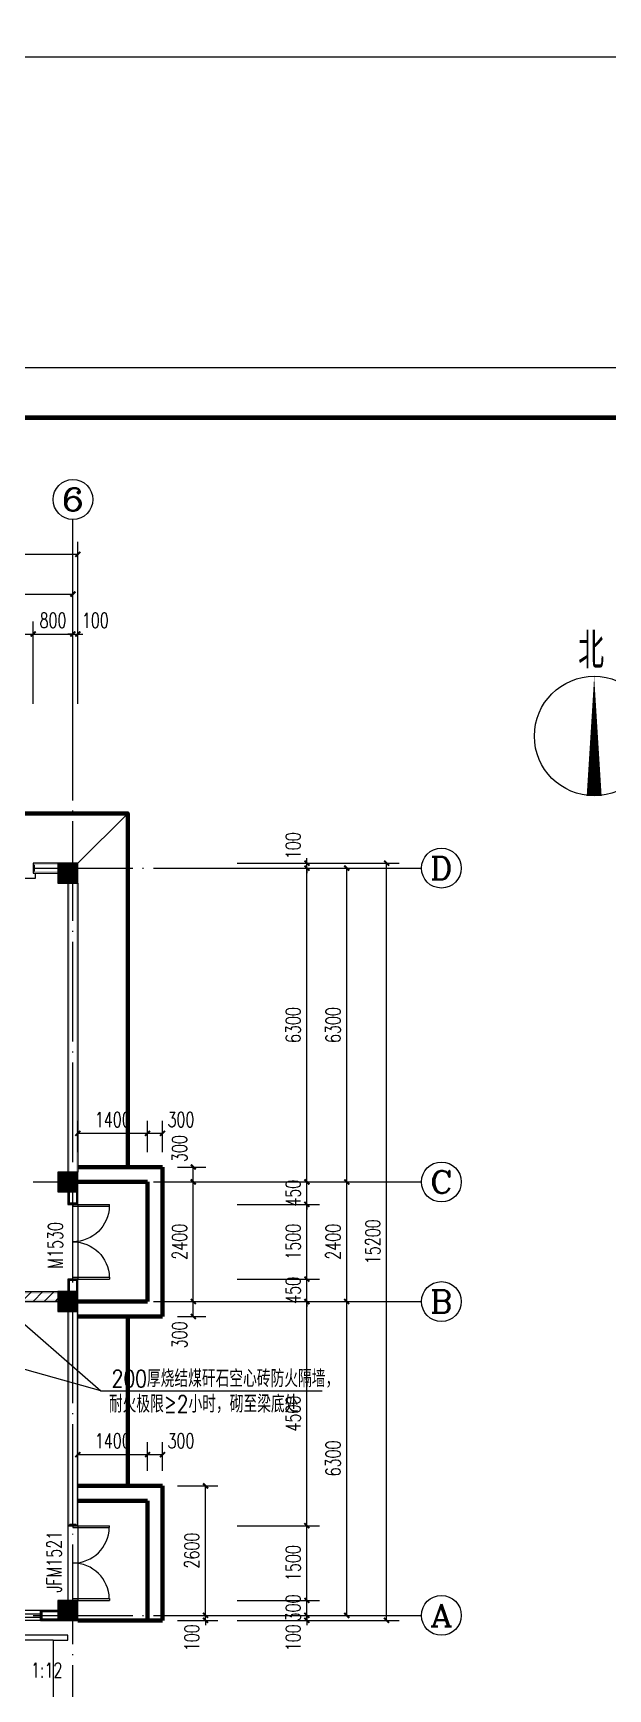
# Model space of a CAD drawing. Extents: x 5904849 to 6011887, y -826029 to -177002.
# Drawn here: x 5944614 to 5956159, y -389856 to -356618 of the extents above; entities that cross this region are included whole.
import ezdxf
from ezdxf.enums import TextEntityAlignment as Align

# ---------------------------------------------------------------- set-up
doc = ezdxf.new("R2010")
doc.units = 0
doc.header["$LTSCALE"] = 1000
doc.header["$MEASUREMENT"] = 0
doc.linetypes.add('DOTE', pattern=[2.42, 2, -0.2, 0.02, -0.2])
doc.layers.get('0').update_dxf_attribs({"linetype": 'CONTINUOUS'})
doc.layers.get('Defpoints').update_dxf_attribs({"linetype": 'CONTINUOUS'})
for name, color, linetype in [('3T_GLASS', 5, 'CONTINUOUS'), ('AXIS', 3, 'CONTINUOUS'), ('AXIS_TEXT', 7, 'CONTINUOUS'), ('COLUMN', 9, 'CONTINUOUS'), ('DIM_SYMB', 3, 'CONTINUOUS'), ('DOTE', 252, 'CONTINUOUS'), ('PUB_DIM', 3, 'CONTINUOUS'), ('PUB_HATCH', 8, 'CONTINUOUS'), ('PUB_TEXT', 7, 'CONTINUOUS'), ('PUB_TITLE', 4, 'CONTINUOUS'), ('PUB_WALL', 9, 'CONTINUOUS'), ('STAIR', 5, 'CONTINUOUS'), ('WALL', 2, 'CONTINUOUS'), ('WINDOW', 4, 'CONTINUOUS'), ('WINDOW_TEXT', 7, 'CONTINUOUS')]:
    doc.layers.add(name, color=color, linetype=linetype)
doc.styles.add('_HZTXT', font='txt.shx', dxfattribs={"width": 0.8, "bigfont": 'HZTXT.shx'})
doc.styles.add('_TCH_AXIS', font='COMPLEX', dxfattribs={"bigfont": 'GBCBIG'})
doc.styles.add('_TCH_DIM', font='SIMPLEX', dxfattribs={"bigfont": 'GBCBIG'})
doc.styles.add('_TCH_DIM_T3', font='SIMPLEX', dxfattribs={"width": 0.705882, "bigfont": 'GBCBIG'})
doc.styles.add('_TCH_WINDOW', font='SIMPLEX', dxfattribs={"height": 3.5, "bigfont": 'GBCBIG'})
doc.styles.add('COMPLEX', font='COMPLEX')
doc.dimstyles.new('_TCH_ARCH&&100', dxfattribs={"dimtxt": 297.5, "dimasz": 100, "dimexe": 250, "dimexo": 300, "dimgap": 126.25, "dimtad": 1, "dimdec": 0, "dimzin": 0, "dimdsep": 46, "dimtxsty": '_TCH_DIM_T3', "dimblk": 'ARCHTICK', "dimcen": 0.09, "dimclrt": 7, "dimazin": 2, "dimtfac": 1, "dimtdec": 0, "dimtix": 1, "dimtmove": 2, "dimatfit": 3, "dimfxl": 0, "dimtolj": 1, "dimtzin": 0, "dimarcsym": 0})

# ---------------------------------------------------------------- blocks, each defined once
blk = doc.blocks.new('_ArchTick')
at = {"color": 0, "linetype": 'ByBlock', "const_width": 0.4}
blk.add_lwpolyline([(-0.5, -0.5), (0.5, 0.5)], dxfattribs=at)
blk = doc.blocks.new('*D1204')
at = {"layer": 'Defpoints', "color": 0}
for p in [(5947214, -385780), (5948078, -385780), (5947214, -388380)]:
    blk.add_point(p, dxfattribs=at)
at = {"layer": 'PUB_DIM', "color": 0, "lineweight": -2}
for p, q in [((5947514, -385780), (5948328, -385780)), ((5948078, -388380), (5948078, -385780)), ((5947514, -388380), (5948328, -388380))]:
    blk.add_line(p, q, dxfattribs=at)
at = {"layer": 'PUB_DIM', "color": 0, "lineweight": -2, "xscale": 100, "yscale": 100, "zscale": 100}
for p, rotation in [((5948078, -385780), 90), ((5948078, -388380), 270)]:
    blk.add_blockref('_ArchTick', p, dxfattribs=dict(at, rotation=rotation))
at = {"layer": 'PUB_DIM', "color": 7, "insert": (5947803, -387080), "char_height": 297.5, "attachment_point": 5, "rotation": 90, "style": '_TCH_DIM_T3'}
blk.add_mtext('\\A1;2600', dxfattribs=at)
blk = doc.blocks.new('*D1205')
at = {"layer": 'Defpoints', "color": 0}
for p in [(5947214, -388380), (5947214, -388480), (5948078, -388380)]:
    blk.add_point(p, dxfattribs=at)
at = {"layer": 'PUB_DIM', "color": 0, "lineweight": -2}
for p, q in [((5947514, -388380), (5948328, -388380)), ((5947514, -388480), (5948328, -388480)), ((5948078, -388380), (5948078, -388280)), ((5948078, -388480), (5948078, -388380)), ((5948078, -388480), (5948078, -388580))]:
    blk.add_line(p, q, dxfattribs=at)
at = {"layer": 'PUB_DIM', "color": 0, "lineweight": -2, "xscale": 100, "yscale": 100, "zscale": 100}
for p, rotation in [((5948078, -388380), 270), ((5948078, -388480), 90)]:
    blk.add_blockref('_ArchTick', p, dxfattribs=dict(at, rotation=rotation))
at = {"layer": 'PUB_DIM', "color": 7, "insert": (5947803, -388830), "char_height": 297.5, "attachment_point": 5, "rotation": 90, "style": '_TCH_DIM_T3'}
blk.add_mtext('\\A1;100', dxfattribs=at)
blk = doc.blocks.new('*D1206')
at = {"layer": 'Defpoints', "color": 0}
for p in [(5946914, -385153), (5945514, -385780), (5946914, -385780)]:
    blk.add_point(p, dxfattribs=at)
at = {"layer": 'PUB_DIM', "color": 0, "lineweight": -2}
for p, q in [((5945514, -385480), (5945514, -384903)), ((5945514, -385153), (5946914, -385153)), ((5946914, -385480), (5946914, -384903))]:
    blk.add_line(p, q, dxfattribs=at)
at = {"layer": 'PUB_DIM', "color": 0, "lineweight": -2, "xscale": 100, "yscale": 100, "zscale": 100, "rotation": 180}
blk.add_blockref('_ArchTick', (5945514, -385153), dxfattribs=at)
at = {"layer": 'PUB_DIM', "color": 0, "lineweight": -2, "xscale": 100, "yscale": 100, "zscale": 100}
blk.add_blockref('_ArchTick', (5946914, -385153), dxfattribs=at)
at = {"layer": 'PUB_DIM', "color": 7, "insert": (5946214, -384878), "char_height": 297.5, "attachment_point": 5, "style": '_TCH_DIM_T3'}
blk.add_mtext('\\A1;1400', dxfattribs=at)
blk = doc.blocks.new('*D1207')
at = {"layer": 'Defpoints', "color": 0}
for p in [(5947214, -385153), (5946914, -385780), (5947214, -385780)]:
    blk.add_point(p, dxfattribs=at)
at = {"layer": 'PUB_DIM', "color": 0, "lineweight": -2}
for p, q in [((5946914, -385480), (5946914, -384903)), ((5946914, -385153), (5947214, -385153)), ((5947214, -385480), (5947214, -384903))]:
    blk.add_line(p, q, dxfattribs=at)
at = {"layer": 'PUB_DIM', "color": 0, "lineweight": -2, "xscale": 100, "yscale": 100, "zscale": 100, "rotation": 180}
blk.add_blockref('_ArchTick', (5946914, -385153), dxfattribs=at)
at = {"layer": 'PUB_DIM', "color": 0, "lineweight": -2, "xscale": 100, "yscale": 100, "zscale": 100}
blk.add_blockref('_ArchTick', (5947214, -385153), dxfattribs=at)
at = {"layer": 'PUB_DIM', "color": 7, "insert": (5947584, -384878), "char_height": 297.5, "attachment_point": 5, "style": '_TCH_DIM_T3'}
blk.add_mtext('\\A1;300', dxfattribs=at)
blk = doc.blocks.new('*D1208')
at = {"layer": 'Defpoints', "color": 0}
for p in [(5947214, -382080), (5947832, -382080), (5947214, -382380)]:
    blk.add_point(p, dxfattribs=at)
at = {"layer": 'PUB_DIM', "color": 0, "lineweight": -2}
for p, q in [((5947514, -382080), (5948082, -382080)), ((5947832, -382380), (5947832, -382080)), ((5947514, -382380), (5948082, -382380))]:
    blk.add_line(p, q, dxfattribs=at)
at = {"layer": 'PUB_DIM', "color": 0, "lineweight": -2, "xscale": 100, "yscale": 100, "zscale": 100}
for p, rotation in [((5947832, -382080), 90), ((5947832, -382380), 270)]:
    blk.add_blockref('_ArchTick', p, dxfattribs=dict(at, rotation=rotation))
at = {"layer": 'PUB_DIM', "color": 7, "insert": (5947557, -382750), "char_height": 297.5, "attachment_point": 5, "rotation": 90, "style": '_TCH_DIM_T3'}
blk.add_mtext('\\A1;300', dxfattribs=at)
blk = doc.blocks.new('*D1209')
at = {"layer": 'Defpoints', "color": 0}
for p in [(5947214, -379680), (5947832, -379680), (5947214, -382080)]:
    blk.add_point(p, dxfattribs=at)
at = {"layer": 'PUB_DIM', "color": 0, "lineweight": -2}
for p, q in [((5947514, -379680), (5948082, -379680)), ((5947832, -382080), (5947832, -379680)), ((5947514, -382080), (5948082, -382080))]:
    blk.add_line(p, q, dxfattribs=at)
at = {"layer": 'PUB_DIM', "color": 0, "lineweight": -2, "xscale": 100, "yscale": 100, "zscale": 100}
for p, rotation in [((5947832, -379680), 90), ((5947832, -382080), 270)]:
    blk.add_blockref('_ArchTick', p, dxfattribs=dict(at, rotation=rotation))
at = {"layer": 'PUB_DIM', "color": 7, "insert": (5947557, -380880), "char_height": 297.5, "attachment_point": 5, "rotation": 90, "style": '_TCH_DIM_T3'}
blk.add_mtext('\\A1;2400', dxfattribs=at)
blk = doc.blocks.new('*D1210')
at = {"layer": 'Defpoints', "color": 0}
for p in [(5947214, -379380), (5947832, -379380), (5947214, -379680)]:
    blk.add_point(p, dxfattribs=at)
at = {"layer": 'PUB_DIM', "color": 0, "lineweight": -2}
for p, q in [((5947514, -379380), (5948082, -379380)), ((5947832, -379680), (5947832, -379380)), ((5947514, -379680), (5948082, -379680))]:
    blk.add_line(p, q, dxfattribs=at)
at = {"layer": 'PUB_DIM', "color": 0, "lineweight": -2, "xscale": 100, "yscale": 100, "zscale": 100}
for p, rotation in [((5947832, -379380), 90), ((5947832, -379680), 270)]:
    blk.add_blockref('_ArchTick', p, dxfattribs=dict(at, rotation=rotation))
at = {"layer": 'PUB_DIM', "color": 7, "insert": (5947557, -379010), "char_height": 297.5, "attachment_point": 5, "rotation": 90, "style": '_TCH_DIM_T3'}
blk.add_mtext('\\A1;300', dxfattribs=at)
blk = doc.blocks.new('*D1211')
at = {"layer": 'Defpoints', "color": 0}
for p in [(5946914, -378703), (5945514, -379380), (5946914, -379380)]:
    blk.add_point(p, dxfattribs=at)
at = {"layer": 'PUB_DIM', "color": 0, "lineweight": -2}
for p, q in [((5945514, -379080), (5945514, -378453)), ((5946914, -379080), (5946914, -378453)), ((5945514, -378703), (5946914, -378703))]:
    blk.add_line(p, q, dxfattribs=at)
at = {"layer": 'PUB_DIM', "color": 0, "lineweight": -2, "xscale": 100, "yscale": 100, "zscale": 100, "rotation": 180}
blk.add_blockref('_ArchTick', (5945514, -378703), dxfattribs=at)
at = {"layer": 'PUB_DIM', "color": 0, "lineweight": -2, "xscale": 100, "yscale": 100, "zscale": 100}
blk.add_blockref('_ArchTick', (5946914, -378703), dxfattribs=at)
at = {"layer": 'PUB_DIM', "color": 7, "insert": (5946214, -378428), "char_height": 297.5, "attachment_point": 5, "style": '_TCH_DIM_T3'}
blk.add_mtext('\\A1;1400', dxfattribs=at)
blk = doc.blocks.new('*D1212')
at = {"layer": 'Defpoints', "color": 0}
for p in [(5947214, -378703), (5946914, -379380), (5947214, -379380)]:
    blk.add_point(p, dxfattribs=at)
at = {"layer": 'PUB_DIM', "color": 0, "lineweight": -2}
for p, q in [((5946914, -379080), (5946914, -378453)), ((5947214, -379080), (5947214, -378453)), ((5946914, -378703), (5947214, -378703))]:
    blk.add_line(p, q, dxfattribs=at)
at = {"layer": 'PUB_DIM', "color": 0, "lineweight": -2, "xscale": 100, "yscale": 100, "zscale": 100, "rotation": 180}
blk.add_blockref('_ArchTick', (5946914, -378703), dxfattribs=at)
at = {"layer": 'PUB_DIM', "color": 0, "lineweight": -2, "xscale": 100, "yscale": 100, "zscale": 100}
blk.add_blockref('_ArchTick', (5947214, -378703), dxfattribs=at)
at = {"layer": 'PUB_DIM', "color": 7, "insert": (5947584, -378428), "char_height": 297.5, "attachment_point": 5, "style": '_TCH_DIM_T3'}
blk.add_mtext('\\A1;300', dxfattribs=at)
blk = doc.blocks.new('*D1213')
at = {"layer": 'Defpoints', "color": 0}
for p in [(5948414, -373280), (5948414, -373380), (5950114, -373280)]:
    blk.add_point(p, dxfattribs=at)
at = {"layer": 'PUB_DIM', "color": 0, "lineweight": -2}
for p, q in [((5950114, -373280), (5950114, -373180)), ((5948714, -373280), (5950364, -373280)), ((5948714, -373380), (5950364, -373380)), ((5950114, -373380), (5950114, -373280)), ((5950114, -373380), (5950114, -373480))]:
    blk.add_line(p, q, dxfattribs=at)
at = {"layer": 'PUB_DIM', "color": 0, "lineweight": -2, "xscale": 100, "yscale": 100, "zscale": 100}
for p, rotation in [((5950114, -373280), 270), ((5950114, -373380), 90)]:
    blk.add_blockref('_ArchTick', p, dxfattribs=dict(at, rotation=rotation))
at = {"layer": 'PUB_DIM', "color": 7, "insert": (5949839, -372930), "char_height": 297.5, "attachment_point": 5, "rotation": 90, "style": '_TCH_DIM_T3'}
blk.add_mtext('\\A1;100', dxfattribs=at)
blk = doc.blocks.new('*D1214')
at = {"layer": 'Defpoints', "color": 0}
for p in [(5948414, -373380), (5950114, -373380), (5948414, -379680)]:
    blk.add_point(p, dxfattribs=at)
at = {"layer": 'PUB_DIM', "color": 0, "lineweight": -2}
for p, q in [((5948714, -373380), (5950364, -373380)), ((5950114, -379680), (5950114, -373380)), ((5948714, -379680), (5950364, -379680))]:
    blk.add_line(p, q, dxfattribs=at)
at = {"layer": 'PUB_DIM', "color": 0, "lineweight": -2, "xscale": 100, "yscale": 100, "zscale": 100}
for p, rotation in [((5950114, -373380), 90), ((5950114, -379680), 270)]:
    blk.add_blockref('_ArchTick', p, dxfattribs=dict(at, rotation=rotation))
at = {"layer": 'PUB_DIM', "color": 7, "insert": (5949839, -376530), "char_height": 297.5, "attachment_point": 5, "rotation": 90, "style": '_TCH_DIM_T3'}
blk.add_mtext('\\A1;6300', dxfattribs=at)
blk = doc.blocks.new('*D1215')
at = {"layer": 'Defpoints', "color": 0}
for p in [(5948414, -379680), (5950114, -379680), (5948414, -380130)]:
    blk.add_point(p, dxfattribs=at)
at = {"layer": 'PUB_DIM', "color": 0, "lineweight": -2}
for p, q in [((5950114, -379680), (5950114, -379580)), ((5948714, -379680), (5950364, -379680)), ((5950114, -380130), (5950114, -379680)), ((5948714, -380130), (5950364, -380130)), ((5950114, -380130), (5950114, -380230))]:
    blk.add_line(p, q, dxfattribs=at)
at = {"layer": 'PUB_DIM', "color": 0, "lineweight": -2, "xscale": 100, "yscale": 100, "zscale": 100}
for p, rotation in [((5950114, -379680), 270), ((5950114, -380130), 90)]:
    blk.add_blockref('_ArchTick', p, dxfattribs=dict(at, rotation=rotation))
at = {"layer": 'PUB_DIM', "color": 7, "insert": (5949839, -379905), "char_height": 297.5, "attachment_point": 5, "rotation": 90, "style": '_TCH_DIM_T3'}
blk.add_mtext('\\A1;450', dxfattribs=at)
blk = doc.blocks.new('*D1216')
at = {"layer": 'Defpoints', "color": 0}
for p in [(5948414, -380130), (5950114, -380130), (5948414, -381630)]:
    blk.add_point(p, dxfattribs=at)
at = {"layer": 'PUB_DIM', "color": 0, "lineweight": -2}
for p, q in [((5948714, -380130), (5950364, -380130)), ((5950114, -381630), (5950114, -380130)), ((5948714, -381630), (5950364, -381630))]:
    blk.add_line(p, q, dxfattribs=at)
at = {"layer": 'PUB_DIM', "color": 0, "lineweight": -2, "xscale": 100, "yscale": 100, "zscale": 100}
for p, rotation in [((5950114, -380130), 90), ((5950114, -381630), 270)]:
    blk.add_blockref('_ArchTick', p, dxfattribs=dict(at, rotation=rotation))
at = {"layer": 'PUB_DIM', "color": 7, "insert": (5949839, -380880), "char_height": 297.5, "attachment_point": 5, "rotation": 90, "style": '_TCH_DIM_T3'}
blk.add_mtext('\\A1;1500', dxfattribs=at)
blk = doc.blocks.new('*D1217')
at = {"layer": 'Defpoints', "color": 0}
for p in [(5948414, -381630), (5950114, -381630), (5948414, -382080)]:
    blk.add_point(p, dxfattribs=at)
at = {"layer": 'PUB_DIM', "color": 0, "lineweight": -2}
for p, q in [((5950114, -381630), (5950114, -381530)), ((5948714, -381630), (5950364, -381630)), ((5950114, -382080), (5950114, -381630)), ((5948714, -382080), (5950364, -382080)), ((5950114, -382080), (5950114, -382180))]:
    blk.add_line(p, q, dxfattribs=at)
at = {"layer": 'PUB_DIM', "color": 0, "lineweight": -2, "xscale": 100, "yscale": 100, "zscale": 100}
for p, rotation in [((5950114, -381630), 270), ((5950114, -382080), 90)]:
    blk.add_blockref('_ArchTick', p, dxfattribs=dict(at, rotation=rotation))
at = {"layer": 'PUB_DIM', "color": 7, "insert": (5949839, -381855), "char_height": 297.5, "attachment_point": 5, "rotation": 90, "style": '_TCH_DIM_T3'}
blk.add_mtext('\\A1;450', dxfattribs=at)
blk = doc.blocks.new('*D1218')
at = {"layer": 'Defpoints', "color": 0}
for p in [(5948414, -382080), (5950114, -382080), (5948414, -386580)]:
    blk.add_point(p, dxfattribs=at)
at = {"layer": 'PUB_DIM', "color": 0, "lineweight": -2}
for p, q in [((5948714, -382080), (5950364, -382080)), ((5950114, -386580), (5950114, -382080)), ((5948714, -386580), (5950364, -386580))]:
    blk.add_line(p, q, dxfattribs=at)
at = {"layer": 'PUB_DIM', "color": 0, "lineweight": -2, "xscale": 100, "yscale": 100, "zscale": 100}
for p, rotation in [((5950114, -382080), 90), ((5950114, -386580), 270)]:
    blk.add_blockref('_ArchTick', p, dxfattribs=dict(at, rotation=rotation))
at = {"layer": 'PUB_DIM', "color": 7, "insert": (5949839, -384330), "char_height": 297.5, "attachment_point": 5, "rotation": 90, "style": '_TCH_DIM_T3'}
blk.add_mtext('\\A1;4500', dxfattribs=at)
blk = doc.blocks.new('*D1219')
at = {"layer": 'Defpoints', "color": 0}
for p in [(5948414, -386580), (5950114, -386580), (5948414, -388080)]:
    blk.add_point(p, dxfattribs=at)
at = {"layer": 'PUB_DIM', "color": 0, "lineweight": -2}
for p, q in [((5948714, -386580), (5950364, -386580)), ((5950114, -388080), (5950114, -386580)), ((5948714, -388080), (5950364, -388080))]:
    blk.add_line(p, q, dxfattribs=at)
at = {"layer": 'PUB_DIM', "color": 0, "lineweight": -2, "xscale": 100, "yscale": 100, "zscale": 100}
for p, rotation in [((5950114, -386580), 90), ((5950114, -388080), 270)]:
    blk.add_blockref('_ArchTick', p, dxfattribs=dict(at, rotation=rotation))
at = {"layer": 'PUB_DIM', "color": 7, "insert": (5949839, -387330), "char_height": 297.5, "attachment_point": 5, "rotation": 90, "style": '_TCH_DIM_T3'}
blk.add_mtext('\\A1;1500', dxfattribs=at)
blk = doc.blocks.new('*D1220')
at = {"layer": 'Defpoints', "color": 0}
for p in [(5948414, -388080), (5950114, -388080), (5948414, -388380)]:
    blk.add_point(p, dxfattribs=at)
at = {"layer": 'PUB_DIM', "color": 0, "lineweight": -2}
for p, q in [((5948714, -388080), (5950364, -388080)), ((5950114, -388080), (5950114, -387980)), ((5950114, -388380), (5950114, -388080)), ((5948714, -388380), (5950364, -388380)), ((5950114, -388380), (5950114, -388480))]:
    blk.add_line(p, q, dxfattribs=at)
at = {"layer": 'PUB_DIM', "color": 0, "lineweight": -2, "xscale": 100, "yscale": 100, "zscale": 100}
for p, rotation in [((5950114, -388080), 270), ((5950114, -388380), 90)]:
    blk.add_blockref('_ArchTick', p, dxfattribs=dict(at, rotation=rotation))
at = {"layer": 'PUB_DIM', "color": 7, "insert": (5949839, -388230), "char_height": 297.5, "attachment_point": 5, "rotation": 90, "style": '_TCH_DIM_T3'}
blk.add_mtext('\\A1;300', dxfattribs=at)
blk = doc.blocks.new('*D1221')
at = {"layer": 'Defpoints', "color": 0}
for p in [(5948414, -388380), (5948414, -388480), (5950114, -388380)]:
    blk.add_point(p, dxfattribs=at)
at = {"layer": 'PUB_DIM', "color": 0, "lineweight": -2}
for p, q in [((5948714, -388380), (5950364, -388380)), ((5948714, -388480), (5950364, -388480)), ((5950114, -388380), (5950114, -388280)), ((5950114, -388480), (5950114, -388380)), ((5950114, -388480), (5950114, -388580))]:
    blk.add_line(p, q, dxfattribs=at)
at = {"layer": 'PUB_DIM', "color": 0, "lineweight": -2, "xscale": 100, "yscale": 100, "zscale": 100}
for p, rotation in [((5950114, -388380), 270), ((5950114, -388480), 90)]:
    blk.add_blockref('_ArchTick', p, dxfattribs=dict(at, rotation=rotation))
at = {"layer": 'PUB_DIM', "color": 7, "insert": (5949839, -388830), "char_height": 297.5, "attachment_point": 5, "rotation": 90, "style": '_TCH_DIM_T3'}
blk.add_mtext('\\A1;100', dxfattribs=at)
blk = doc.blocks.new('*D1238')
at = {"layer": 'Defpoints', "color": 0}
for p in [(5944614, -368680), (5943114, -370380), (5944614, -370380)]:
    blk.add_point(p, dxfattribs=at)
at = {"layer": 'PUB_DIM', "color": 0, "lineweight": -2}
for p, q in [((5943114, -370080), (5943114, -368430)), ((5944614, -370080), (5944614, -368430)), ((5943114, -368680), (5944614, -368680))]:
    blk.add_line(p, q, dxfattribs=at)
at = {"layer": 'PUB_DIM', "color": 0, "lineweight": -2, "xscale": 100, "yscale": 100, "zscale": 100, "rotation": 180}
blk.add_blockref('_ArchTick', (5943114, -368680), dxfattribs=at)
at = {"layer": 'PUB_DIM', "color": 0, "lineweight": -2, "xscale": 100, "yscale": 100, "zscale": 100}
blk.add_blockref('_ArchTick', (5944614, -368680), dxfattribs=at)
at = {"layer": 'PUB_DIM', "color": 7, "insert": (5943864, -368405), "char_height": 297.5, "attachment_point": 5, "style": '_TCH_DIM_T3'}
blk.add_mtext('\\A1;1500', dxfattribs=at)
blk = doc.blocks.new('*D1239')
at = {"layer": 'Defpoints', "color": 0}
for p in [(5945414, -368680), (5944614, -370380), (5945414, -370380)]:
    blk.add_point(p, dxfattribs=at)
at = {"layer": 'PUB_DIM', "color": 0, "lineweight": -2}
for p, q in [((5944614, -370080), (5944614, -368430)), ((5945414, -370080), (5945414, -368430)), ((5944614, -368680), (5945414, -368680))]:
    blk.add_line(p, q, dxfattribs=at)
at = {"layer": 'PUB_DIM', "color": 0, "lineweight": -2, "xscale": 100, "yscale": 100, "zscale": 100, "rotation": 180}
blk.add_blockref('_ArchTick', (5944614, -368680), dxfattribs=at)
at = {"layer": 'PUB_DIM', "color": 0, "lineweight": -2, "xscale": 100, "yscale": 100, "zscale": 100}
blk.add_blockref('_ArchTick', (5945414, -368680), dxfattribs=at)
at = {"layer": 'PUB_DIM', "color": 7, "insert": (5945014, -368405), "char_height": 297.5, "attachment_point": 5, "style": '_TCH_DIM_T3'}
blk.add_mtext('\\A1;800', dxfattribs=at)
blk = doc.blocks.new('*D1240')
at = {"layer": 'Defpoints', "color": 0}
for p in [(5945514, -368680), (5945414, -370380), (5945514, -370380)]:
    blk.add_point(p, dxfattribs=at)
at = {"layer": 'PUB_DIM', "color": 0, "lineweight": -2}
for p, q in [((5945414, -370080), (5945414, -368430)), ((5945514, -370080), (5945514, -368430)), ((5945414, -368680), (5945314, -368680)), ((5945414, -368680), (5945514, -368680)), ((5945514, -368680), (5945614, -368680))]:
    blk.add_line(p, q, dxfattribs=at)
at = {"layer": 'PUB_DIM', "color": 0, "lineweight": -2, "xscale": 100, "yscale": 100, "zscale": 100}
blk.add_blockref('_ArchTick', (5945414, -368680), dxfattribs=at)
at = {"layer": 'PUB_DIM', "color": 0, "lineweight": -2, "xscale": 100, "yscale": 100, "zscale": 100, "rotation": 180}
blk.add_blockref('_ArchTick', (5945514, -368680), dxfattribs=at)
at = {"layer": 'PUB_DIM', "color": 7, "insert": (5945864, -368405), "char_height": 297.5, "attachment_point": 5, "style": '_TCH_DIM_T3'}
blk.add_mtext('\\A1;100', dxfattribs=at)
blk = doc.blocks.new('*D1342')
at = {"layer": 'AXIS', "color": 0, "lineweight": -2}
for p, q in [((5948714, -382080), (5951164, -382080)), ((5950914, -388380), (5950914, -382080)), ((5948714, -388380), (5951164, -388380))]:
    blk.add_line(p, q, dxfattribs=at)
at = {"layer": 'Defpoints', "color": 0}
for p in [(5948414, -382080), (5950914, -382080), (5948414, -388380)]:
    blk.add_point(p, dxfattribs=at)
at = {"layer": 'AXIS', "color": 0, "lineweight": -2, "xscale": 100, "yscale": 100, "zscale": 100}
for p, rotation in [((5950914, -382080), 90), ((5950914, -388380), 270)]:
    blk.add_blockref('_ArchTick', p, dxfattribs=dict(at, rotation=rotation))
at = {"layer": 'AXIS', "color": 7, "insert": (5950639, -385230), "char_height": 297.5, "attachment_point": 5, "rotation": 90, "style": '_TCH_DIM_T3'}
blk.add_mtext('\\A1;6300', dxfattribs=at)
blk = doc.blocks.new('*D1343')
at = {"layer": 'AXIS', "color": 0, "lineweight": -2}
for p, q in [((5948714, -379680), (5951164, -379680)), ((5950914, -382080), (5950914, -379680)), ((5948714, -382080), (5951164, -382080))]:
    blk.add_line(p, q, dxfattribs=at)
at = {"layer": 'Defpoints', "color": 0}
for p in [(5948414, -379680), (5950914, -379680), (5948414, -382080)]:
    blk.add_point(p, dxfattribs=at)
at = {"layer": 'AXIS', "color": 0, "lineweight": -2, "xscale": 100, "yscale": 100, "zscale": 100}
for p, rotation in [((5950914, -379680), 90), ((5950914, -382080), 270)]:
    blk.add_blockref('_ArchTick', p, dxfattribs=dict(at, rotation=rotation))
at = {"layer": 'AXIS', "color": 7, "insert": (5950639, -380880), "char_height": 297.5, "attachment_point": 5, "rotation": 90, "style": '_TCH_DIM_T3'}
blk.add_mtext('\\A1;2400', dxfattribs=at)
blk = doc.blocks.new('*D1344')
at = {"layer": 'AXIS', "color": 0, "lineweight": -2}
for p, q in [((5948714, -373380), (5951164, -373380)), ((5950914, -379680), (5950914, -373380)), ((5948714, -379680), (5951164, -379680))]:
    blk.add_line(p, q, dxfattribs=at)
at = {"layer": 'Defpoints', "color": 0}
for p in [(5948414, -373380), (5950914, -373380), (5948414, -379680)]:
    blk.add_point(p, dxfattribs=at)
at = {"layer": 'AXIS', "color": 0, "lineweight": -2, "xscale": 100, "yscale": 100, "zscale": 100}
for p, rotation in [((5950914, -373380), 90), ((5950914, -379680), 270)]:
    blk.add_blockref('_ArchTick', p, dxfattribs=dict(at, rotation=rotation))
at = {"layer": 'AXIS', "color": 7, "insert": (5950639, -376530), "char_height": 297.5, "attachment_point": 5, "rotation": 90, "style": '_TCH_DIM_T3'}
blk.add_mtext('\\A1;6300', dxfattribs=at)
blk = doc.blocks.new('*D1345')
at = {"layer": 'AXIS', "color": 0, "lineweight": -2}
for p, q in [((5948714, -373280), (5951964, -373280)), ((5951714, -388480), (5951714, -373280)), ((5948714, -388480), (5951964, -388480))]:
    blk.add_line(p, q, dxfattribs=at)
at = {"layer": 'Defpoints', "color": 0}
for p in [(5948414, -373280), (5951714, -373280), (5948414, -388480)]:
    blk.add_point(p, dxfattribs=at)
at = {"layer": 'AXIS', "color": 0, "lineweight": -2, "xscale": 100, "yscale": 100, "zscale": 100}
for p, rotation in [((5951714, -373280), 90), ((5951714, -388480), 270)]:
    blk.add_blockref('_ArchTick', p, dxfattribs=dict(at, rotation=rotation))
at = {"layer": 'AXIS', "color": 7, "insert": (5951439, -380880), "char_height": 297.5, "attachment_point": 5, "rotation": 90, "style": '_TCH_DIM_T3'}
blk.add_mtext('\\A1;15200', dxfattribs=at)
blk = doc.blocks.new('_AXISO')
blk.add_circle((0, 0), 0.5)
at = {"layer": 'AXIS_TEXT', "style": 'COMPLEX', "width": 1.041667}
blk.add_attdef('A', text='', height=0.56, dxfattribs=at).set_placement((-0.25, -0.28), (0.25, -0.28), align=Align.FIT)
blk = doc.blocks.new('*D1354')
at = {"layer": 'AXIS', "color": 0, "lineweight": -2}
for p, q in [((5942314, -370080), (5942314, -367630)), ((5942314, -367880), (5945414, -367880)), ((5945414, -370080), (5945414, -367630))]:
    blk.add_line(p, q, dxfattribs=at)
at = {"layer": 'Defpoints', "color": 0}
for p in [(5945414, -367880), (5942314, -370380), (5945414, -370380)]:
    blk.add_point(p, dxfattribs=at)
at = {"layer": 'AXIS', "color": 0, "lineweight": -2, "xscale": 100, "yscale": 100, "zscale": 100, "rotation": 180}
blk.add_blockref('_ArchTick', (5942314, -367880), dxfattribs=at)
at = {"layer": 'AXIS', "color": 0, "lineweight": -2, "xscale": 100, "yscale": 100, "zscale": 100}
blk.add_blockref('_ArchTick', (5945414, -367880), dxfattribs=at)
at = {"layer": 'AXIS', "color": 7, "insert": (5943864, -367605), "char_height": 297.5, "attachment_point": 5, "style": '_TCH_DIM_T3'}
blk.add_mtext('\\A1;3100', dxfattribs=at)
blk = doc.blocks.new('*D1355')
at = {"layer": 'AXIS', "color": 0, "lineweight": -2}
for p, q in [((5923314, -370080), (5923314, -366830)), ((5945514, -370080), (5945514, -366830)), ((5923314, -367080), (5945514, -367080))]:
    blk.add_line(p, q, dxfattribs=at)
at = {"layer": 'Defpoints', "color": 0}
for p in [(5945514, -367080), (5923314, -370380), (5945514, -370380)]:
    blk.add_point(p, dxfattribs=at)
at = {"layer": 'AXIS', "color": 0, "lineweight": -2, "xscale": 100, "yscale": 100, "zscale": 100, "rotation": 180}
blk.add_blockref('_ArchTick', (5923314, -367080), dxfattribs=at)
at = {"layer": 'AXIS', "color": 0, "lineweight": -2, "xscale": 100, "yscale": 100, "zscale": 100}
blk.add_blockref('_ArchTick', (5945514, -367080), dxfattribs=at)
at = {"layer": 'AXIS', "color": 7, "insert": (5934414, -366805), "char_height": 297.5, "attachment_point": 5, "style": '_TCH_DIM_T3'}
blk.add_mtext('\\A1;22200', dxfattribs=at)
blk = doc.blocks.new('$DorLib2D$00000002')
for p, q in [((-0.5, 0), (-0.5, 0.4875)), ((-0.475, 0.4875), (-0.5, 0.4875)), ((-0.475, 0), (-0.475, 0.4875)), ((0.475, 0), (0.475, 0.4875)), ((0.475, 0.4875), (0.5, 0.4875)), ((0.5, 0), (0.5, 0.4875)), ((-0.5, 0), (-0.475, 0)), ((0.5, 0), (0.475, 0))]:
    blk.add_line(p, q)
at = {"lineweight": 13}
for centre, start, end in [((-0.4875, 0), 0, 88.53072), ((0.4875, 0), 91.46928, 180)]:
    blk.add_arc(centre, 0.4875, start, end, dxfattribs=at)
blk = doc.blocks.new('$WINLIB2D$00000001')
at = {"color": 0}
for points in [[(-0.5, 0.5), (-0.5, -0.5)], [(-0.5, 0.5), (0.5, 0.5)], [(0.5, -0.5), (0.5, 0.5)], [(0.5, 0.167), (-0.5, 0.167)], [(0.5, -0.167), (-0.5, -0.167)], [(-0.5, -0.5), (0.5, -0.5)]]:
    blk.add_lwpolyline(points, dxfattribs=at)
blk = doc.blocks.new('_FZH')
blk.add_lwpolyline([(-0.5, -0.5), (0.5, -0.5), (0.5, 0.5), (-0.5, 0.5)], close=True)
at = {"layer": 'PUB_HATCH'}
blk.add_solid([(-0.5, -0.5), (0.5, -0.5), (-0.5, 0.5), (0.5, 0.5)], dxfattribs=at)

msp = doc.modelspace()

# ---------------------------------------------------------------- hatches: boundary and pattern name
h = msp.add_hatch()
h.set_pattern_fill('ANSI31', color=0, scale=100)
h.set_pattern_definition([(45, (3477706.7, -0.0006), (-112.253202, 112.253202), [])])
h.paths.add_polyline_path([(5945114.3, -381880.2), (5941614.3, -381880.2), (5941614.3, -382080.2), (5945114.3, -382080.2)])
h.paths.add_polyline_path([(5941614.3, -388480.2), (5941814.3, -388480.2), (5941814.3, -382080.2), (5941614.3, -382080.2)])
at = {"layer": 'PUB_WALL', "linetype": 'ByBlock'}
for points in [[(5945114.3, -373320.2), (5945114.3, -373280.2), (5944614.3, -373280.2), (5944654.3, -373320.2)], [(5944614.3, -373280.2), (5944614.3, -373480.2), (5944654.3, -373440.2), (5944654.3, -373320.2)], [(5945114.3, -373480.2), (5945114.3, -373440.2), (5944654.3, -373440.2), (5944614.3, -373480.2)], [(5945514.3, -373280.2), (5945114.3, -373280.2), (5945154.3, -373320.2), (5945474.3, -373320.2)], [(5945114.3, -373280.2), (5945114.3, -373680.2), (5945154.3, -373640.2), (5945154.3, -373320.2)], [(5945514.3, -373680.2), (5945514.3, -373280.2), (5945474.3, -373320.2), (5945474.3, -373640.2)], [(5945114.3, -373680.2), (5945514.3, -373680.2), (5945474.3, -373640.2), (5945154.3, -373640.2)], [(5945314.3, -379480.2), (5945354.3, -379480.2), (5945354.3, -373680.2), (5945314.3, -373680.2)], [(5945474.3, -379480.2), (5945514.3, -379480.2), (5945514.3, -373680.2), (5945474.3, -373680.2)], [(5945514.3, -379480.2), (5945114.3, -379480.2), (5945154.3, -379520.2), (5945474.3, -379520.2)], [(5945114.3, -379480.2), (5945114.3, -379880.2), (5945154.3, -379840.2), (5945154.3, -379520.2)], [(5945514.3, -379880.2), (5945514.3, -379480.2), (5945474.3, -379520.2), (5945474.3, -379840.2)], [(5945114.3, -379880.2), (5945514.3, -379880.2), (5945474.3, -379840.2), (5945154.3, -379840.2)], [(5945354.3, -379880.2), (5945314.3, -379880.2), (5945314.3, -380130.2), (5945354.3, -380090.2)], [(5945514.3, -379880.2), (5945474.3, -379880.2), (5945474.3, -380090.2), (5945514.3, -380130.2)], [(5945314.3, -380130.2), (5945514.3, -380130.2), (5945474.3, -380090.2), (5945354.3, -380090.2)], [(5945114.3, -381920.2), (5945114.3, -381880.2), (5941714.3, -381880.2), (5941714.3, -381920.2)], [(5945514.3, -381880.2), (5945114.3, -381880.2), (5945154.3, -381920.2), (5945474.3, -381920.2)], [(5945114.3, -381880.2), (5945114.3, -382280.2), (5945154.3, -382240.2), (5945154.3, -381920.2)], [(5945514.3, -381630.2), (5945314.3, -381630.2), (5945354.3, -381670.2), (5945474.3, -381670.2)], [(5945314.3, -381880.2), (5945354.3, -381880.2), (5945354.3, -381670.2), (5945314.3, -381630.2)], [(5945474.3, -381880.2), (5945514.3, -381880.2), (5945514.3, -381630.2), (5945474.3, -381670.2)], [(5945514.3, -382280.2), (5945514.3, -381880.2), (5945474.3, -381920.2), (5945474.3, -382240.2)], [(5945114.3, -382080.2), (5945114.3, -382040.2), (5941774.3, -382040.2), (5941814.3, -382080.2)], [(5945114.3, -382280.2), (5945514.3, -382280.2), (5945474.3, -382240.2), (5945154.3, -382240.2)], [(5945354.3, -382280.2), (5945314.3, -382280.2), (5945314.3, -386580.2), (5945354.3, -386540.2)], [(5945514.3, -382280.2), (5945474.3, -382280.2), (5945474.3, -386540.2), (5945514.3, -386580.2)], [(5945314.3, -386580.2), (5945514.3, -386580.2), (5945474.3, -386540.2), (5945354.3, -386540.2)], [(5945514.3, -388080.2), (5945114.3, -388080.2), (5945154.3, -388120.2), (5945474.3, -388120.2)], [(5945114.3, -388080.2), (5945114.3, -388480.2), (5945154.3, -388440.2), (5945154.3, -388120.2)], [(5945514.3, -388480.2), (5945514.3, -388080.2), (5945474.3, -388120.2), (5945474.3, -388440.2)], [(5945114.3, -388320.2), (5945114.3, -388280.2), (5944764.3, -388280.2), (5944804.3, -388320.2)], [(5944764.3, -388280.2), (5944764.3, -388480.2), (5944804.3, -388440.2), (5944804.3, -388320.2)], [(5945114.3, -388480.2), (5945114.3, -388440.2), (5944804.3, -388440.2), (5944764.3, -388480.2)], [(5945114.3, -388480.2), (5945514.3, -388480.2), (5945474.3, -388440.2), (5945154.3, -388440.2)]]:
    msp.add_hatch(color=256, dxfattribs=at).paths.add_polyline_path(points)

# ---------------------------------------------------------------- linework, layer by layer
at = {"color": 0}
msp.add_lwpolyline([(5943064.3, -373480.2), (5943064.3, -373580.2), (5944664.3, -373580.2), (5944664.3, -373480.2)], dxfattribs=at)
at = {"layer": '3T_GLASS', "color": 5}
for p, q in [((5945014.3, -388779.9), (5941414.3, -388779.9)), ((5945014.3, -388879.9), (5941414.3, -388879.9)), ((5945014.3, -388879.9), (5945014.3, -390079.9))]:
    msp.add_line(p, q, dxfattribs=at)
msp.add_lwpolyline([(5945014.3, -388879.9), (5945314.3, -388879.9), (5945314.3, -388779.9), (5945014.3, -388779.9)], dxfattribs=at)
at = {"layer": 'AXIS', "color": 0}
for p, q in [((5945414.3, -370380.2), (5945414.3, -366380.2)), ((5948414.3, -373380.2), (5952414.3, -373380.2)), ((5948414.3, -379680.2), (5952414.3, -379680.2)), ((5948414.3, -382080.2), (5952414.3, -382080.2)), ((5948414.3, -388380.2), (5952414.3, -388380.2))]:
    msp.add_line(p, q, dxfattribs=at)
at = {"layer": 'DIM_SYMB'}
msp.add_lwpolyline([(5955883.6, -371929.1, 300, 0, 0), (5955883.6, -369529.1, 0, 0, 0)], format="xyseb", dxfattribs=at)
msp.add_circle((5955883.6, -370729.1), 1200, dxfattribs=at)
at = {"layer": 'DOTE', "linetype": 'DOTE'}
for p, q in [((5945414.3, -391380.2), (5945414.3, -370380.2)), ((5920414.3, -373380.2), (5948414.3, -373380.2)), ((5920414.3, -379680.2), (5948414.3, -379680.2)), ((5920414.3, -382080.2), (5948414.3, -382080.2)), ((5920414.3, -388380.2), (5948414.3, -388380.2))]:
    msp.add_line(p, q, dxfattribs=at)
at = {"layer": 'PUB_DIM'}
for p, q in [((5943913, -382080.2), (5945971.8, -383874.9)), ((5945971.8, -383874.9), (5941814.3, -382710.5)), ((5945971.8, -383874.9), (5950419.7, -383874.9))]:
    msp.add_line(p, q, dxfattribs=at)
at = {"layer": 'PUB_TITLE'}
msp.add_lwpolyline([(5904849.4, -357092.5), (5988949.4, -357092.5), (5988949.4, -297692.5), (5904849.4, -297692.5)], close=True, dxfattribs=at)
at = {"layer": 'PUB_TITLE', "color": 4}
msp.add_lwpolyline([(5904849.4, -405337.3), (5964249.4, -405337.3), (5964249.4, -363337.3), (5904849.4, -363337.3)], close=True, dxfattribs=at)
at = {"layer": 'PUB_TITLE', "color": 4, "const_width": 100}
msp.add_lwpolyline([(5907349.4, -404337.3), (5963249.4, -404337.3), (5963249.4, -364337.3), (5907349.4, -364337.3)], close=True, dxfattribs=at)
at = {"layer": 'STAIR', "linetype": 'ByBlock'}
msp.add_line((5945514.3, -373280.2), (5946514.3, -372280.2), dxfattribs=at)
at = {"layer": 'STAIR', "linetype": 'ByBlock', "lineweight": 100}
for p, q in [((5945514.3, -379380.2), (5947214.3, -379380.2)), ((5947214.3, -379380.2), (5947214.3, -382380.2)), ((5945514.3, -379680.2), (5946914.3, -379680.2)), ((5946914.3, -379680.2), (5946914.3, -382080.2)), ((5945514.3, -382080.2), (5946914.3, -382080.2)), ((5945514.3, -382380.2), (5947214.3, -382380.2)), ((5945514.3, -385780.2), (5947214.3, -385780.2)), ((5947214.3, -385780.2), (5947214.3, -388480.2)), ((5945514.3, -386080.2), (5946914.3, -386080.2)), ((5946914.3, -386080.2), (5946914.3, -388480.2)), ((5945514.3, -388480.2), (5947214.3, -388480.2))]:
    msp.add_line(p, q, dxfattribs=at)
for points in [[(5946514.3, -379380.2), (5946514.3, -372280.2), (5933814.3, -372280.2)], [(5946514.3, -385780.2), (5946514.3, -382380.2)]]:
    msp.add_lwpolyline(points, dxfattribs=at)
at = {"layer": 'WALL', "linetype": 'ByBlock'}
for p, q in [((5945114.3, -373280.2), (5944614.3, -373280.2)), ((5944614.3, -373280.2), (5944614.3, -373480.2)), ((5944614.3, -373480.2), (5945114.3, -373480.2)), ((5945314.3, -373680.2), (5945314.3, -379480.2)), ((5945514.3, -373680.2), (5945514.3, -379480.2)), ((5945314.3, -379880.2), (5945314.3, -380130.2)), ((5945514.3, -380130.2), (5945514.3, -379880.2)), ((5945314.3, -380130.2), (5945514.3, -380130.2)), ((5941714.3, -381880.2), (5945114.3, -381880.2)), ((5945514.3, -381630.2), (5945314.3, -381630.2)), ((5945314.3, -381630.2), (5945314.3, -381880.2)), ((5945514.3, -381880.2), (5945514.3, -381630.2)), ((5941814.3, -382080.2), (5945114.3, -382080.2)), ((5945314.3, -382280.2), (5945314.3, -386580.2)), ((5945514.3, -386580.2), (5945514.3, -382280.2)), ((5945314.3, -386580.2), (5945514.3, -386580.2)), ((5945114.3, -388280.2), (5944764.3, -388280.2)), ((5944764.3, -388280.2), (5944764.3, -388480.2)), ((5944764.3, -388480.2), (5945114.3, -388480.2))]:
    msp.add_line(p, q, dxfattribs=at)
at = {"layer": 'WINDOW', "linetype": 'ByBlock'}
for p, q in [((5945514.3, -380130.2), (5945514.3, -381630.2)), ((5945314.3, -386580.2), (5945314.3, -388080.2)), ((5945514.3, -386580.2), (5945514.3, -388080.2))]:
    msp.add_line(p, q, dxfattribs=at)

# ---------------------------------------------------------------- block references
at = {"layer": 'AXIS', "color": 0}
ref = msp.add_blockref('_AXISO', (5945414.3, -365980.2), dxfattribs=dict(at, xscale=800, yscale=800, zscale=800))
ref.add_attrib('A', '6', dxfattribs={"layer": 'AXIS_TEXT', "color": 0, "height": 452.5, "style": '_TCH_AXIS', "width": 1.5}).set_placement((5945188, -366206.5), (5945640.6, -366206.5), align=Align.FIT)
ref = msp.add_blockref('_AXISO', (5952814.3, -373380.2), dxfattribs=dict(at, xscale=800, yscale=800, zscale=800))
ref.add_attrib('A', 'D', dxfattribs={"layer": 'AXIS_TEXT', "color": 0, "height": 452.5, "style": '_TCH_AXIS', "width": 1.235294}).set_placement((5952588, -373606.5), (5953040.6, -373606.5), align=Align.FIT)
ref = msp.add_blockref('_AXISO', (5952814.3, -379680.2), dxfattribs=dict(at, xscale=800, yscale=800, zscale=800))
ref.add_attrib('A', 'C', dxfattribs={"layer": 'AXIS_TEXT', "color": 0, "height": 452.5, "style": '_TCH_AXIS', "width": 1.4}).set_placement((5952588, -379906.5), (5953040.6, -379906.5), align=Align.FIT)
ref = msp.add_blockref('_AXISO', (5952814.3, -382080.2), dxfattribs=dict(at, xscale=800, yscale=800, zscale=800))
ref.add_attrib('A', 'B', dxfattribs={"layer": 'AXIS_TEXT', "color": 0, "height": 452.5, "style": '_TCH_AXIS', "width": 1.235294}).set_placement((5952588, -382306.5), (5953040.6, -382306.5), align=Align.FIT)
ref = msp.add_blockref('_AXISO', (5952814.3, -388380.2), dxfattribs=dict(at, xscale=800, yscale=800, zscale=800))
ref.add_attrib('A', 'A', dxfattribs={"layer": 'AXIS_TEXT', "color": 0, "height": 452.5, "style": '_TCH_AXIS', "width": 1.166667}).set_placement((5952588, -388606.5), (5953040.6, -388606.5), align=Align.FIT)
at = {"layer": 'COLUMN', "linetype": 'ByBlock', "xscale": 400, "yscale": 400, "zscale": 400}
for p in [(5945314.3, -373480.2), (5945314.3, -379680.2), (5945314.3, -382080.2), (5945314.3, -388280.2)]:
    msp.add_blockref('_FZH', p, dxfattribs=at)
at = {"layer": 'WINDOW', "linetype": 'ByBlock'}
ref = msp.add_blockref('$DorLib2D$00000002', (5945414.3, -380880.2), dxfattribs=dict(at, xscale=-1500, yscale=1500, zscale=-1500, rotation=270.0000003118053))
ref.add_attrib('A', 'M1530', (5945210.4, -381420.7), dxfattribs={"layer": 'WINDOW_TEXT', "linetype": 'ByBlock', "height": 297.5, "rotation": 90, "style": '_TCH_WINDOW', "width": 0.705882})
ref = msp.add_blockref('$DorLib2D$00000002', (5945414.3, -387330.2), dxfattribs=dict(at, xscale=1500, yscale=1500, zscale=1500, rotation=269.9999999952568))
ref.add_attrib('A', 'JFM1521', (5945188.1, -387925.2), dxfattribs={"layer": 'WINDOW_TEXT', "linetype": 'ByBlock', "height": 297.5, "rotation": 90, "style": '_TCH_WINDOW', "width": 0.705882})
ref = msp.add_blockref('$WINLIB2D$00000001', (5943564.3, -388380.2), dxfattribs=dict(at, xscale=2400, yscale=199.9999958495609, zscale=2400, rotation=180.0000000650894))
ref.add_attrib('A', 'XFC2417', (5942823.3, -388126.7), dxfattribs={"layer": 'WINDOW_TEXT', "linetype": 'ByBlock', "height": 297.5, "rotation": 0, "style": '_TCH_WINDOW', "width": 0.705882})

# ---------------------------------------------------------------- texts
at = {"layer": 'PUB_DIM', "style": '_HZTXT', "width": 0.8}
for s, p in [('200厚烧结煤矸石空心砖防火隔墙，', (5946191.4, -383799.5)), ('耐火极限≥2小时，砌至梁底处', (5946136.1, -384310.1))]:
    msp.add_text(s, height=344.828, dxfattribs=at).set_placement(p)
at = {"layer": 'PUB_TEXT', "style": '_TCH_DIM'}
msp.add_text('北', height=723.4, dxfattribs=at).set_placement((5955562.3, -369375.4))
at = {"layer": 'PUB_TEXT', "color": 5, "style": '_TCH_DIM', "width": 0.705882}
msp.add_text('1:12', height=297.5, dxfattribs=at).set_placement((5944572.4, -389628.7))

# ---------------------------------------------------------------- dimensions: what is measured, and where the dimension line sits
at = {"layer": 'AXIS', "color": 0}
for p1, p2, distance, picture, middle in [((5923314.3, -370380.2), (5945514.3, -370380.2), 3300, '*D1355', (5934414.3, -366805.2)), ((5942314.3, -370380.2), (5945414.3, -370380.2), 2500, '*D1354', (5943864.3, -367605.2)), ((5948414.3, -388480.2), (5948414.3, -373280.2), -3300, '*D1345', (5951439.3, -380880.2)), ((5948414.3, -379680.2), (5948414.3, -373380.2), -2500, '*D1344', (5950639.3, -376530.2)), ((5948414.3, -382080.2), (5948414.3, -379680.2), -2500, '*D1343', (5950639.3, -380880.2)), ((5948414.3, -388380.2), (5948414.3, -382080.2), -2500, '*D1342', (5950639.3, -385230.2))]:
    dim = msp.add_aligned_dim(p1=p1, p2=p2, distance=distance, dimstyle='_TCH_ARCH&&100', dxfattribs=at)
    dim.commit()
    dim.dimension.update_dxf_attribs({"geometry": picture, "text_midpoint": middle})
at = {"layer": 'PUB_DIM', "color": 0}
for p1, p2, distance, picture, middle in [((5943114.3, -370380.2), (5944614.3, -370380.2), 1700, '*D1238', (5943864.3, -368405.2)), ((5944614.3, -370380.2), (5945414.3, -370380.2), 1700, '*D1239', (5945014.3, -368405.2)), ((5948414.3, -379680.2), (5948414.3, -373380.2), -1700, '*D1214', (5949839.3, -376530.2)), ((5945514.3, -379380.2), (5946914.3, -379380.2), 676.8, '*D1211', (5946214.3, -378428.4)), ((5948414.3, -380130.2), (5948414.3, -379680.2), -1700, '*D1215', (5949839.3, -379905.2)), ((5947214.3, -382080.2), (5947214.3, -379680.2), -617.6, '*D1209', (5947556.9, -380880.2)), ((5948414.3, -381630.2), (5948414.3, -380130.2), -1700, '*D1216', (5949839.3, -380880.2)), ((5948414.3, -382080.2), (5948414.3, -381630.2), -1700, '*D1217', (5949839.3, -381855.2)), ((5948414.3, -386580.2), (5948414.3, -382080.2), -1700, '*D1218', (5949839.3, -384330.2)), ((5945514.3, -385780.2), (5946914.3, -385780.2), 627.6, '*D1206', (5946214.3, -384877.6)), ((5947214.3, -388380.2), (5947214.3, -385780.2), -863.9, '*D1204', (5947803.2, -387080.2)), ((5948414.3, -388080.2), (5948414.3, -386580.2), -1700, '*D1219', (5949839.3, -387330.2)), ((5948414.3, -388380.2), (5948414.3, -388080.2), -1700, '*D1220', (5949839.3, -388230.2))]:
    dim = msp.add_aligned_dim(p1=p1, p2=p2, distance=distance, dimstyle='_TCH_ARCH&&100', dxfattribs=at)
    dim.commit()
    dim.dimension.update_dxf_attribs({"geometry": picture, "text_midpoint": middle})
for base, p1, p2, angle, picture, middle in [((5945514.3, -368680.2), (5945414.3, -370380.2), (5945514.3, -370380.2), 0, '*D1240', (5945864.3, -368405.2)), ((5950114.3, -373280.2), (5948414.3, -373380.2), (5948414.3, -373280.2), 90, '*D1213', (5949839.3, -372930.2)), ((5947214.3, -378703.4), (5946914.3, -379380.2), (5947214.3, -379380.2), 0, '*D1212', (5947584.3, -378428.4)), ((5947831.9, -379380.2), (5947214.3, -379680.2), (5947214.3, -379380.2), 90, '*D1210', (5947556.9, -379010.2)), ((5947831.9, -382080.2), (5947214.3, -382380.2), (5947214.3, -382080.2), 90, '*D1208', (5947556.9, -382750.2)), ((5947214.3, -385152.6), (5946914.3, -385780.2), (5947214.3, -385780.2), 0, '*D1207', (5947584.3, -384877.6)), ((5948078.2, -388380.2), (5947214.3, -388480.2), (5947214.3, -388380.2), 90, '*D1205', (5947803.2, -388830.2)), ((5950114.3, -388380.2), (5948414.3, -388480.2), (5948414.3, -388380.2), 90, '*D1221', (5949839.3, -388830.2))]:
    dim = msp.add_linear_dim(base=base, p1=p1, p2=p2, angle=angle, dimstyle='_TCH_ARCH&&100', dxfattribs=at)
    dim.commit()
    dim.dimension.update_dxf_attribs({"geometry": picture, "text_midpoint": middle, "dimtype": 129})

doc.saveas('drawing.dxf')
